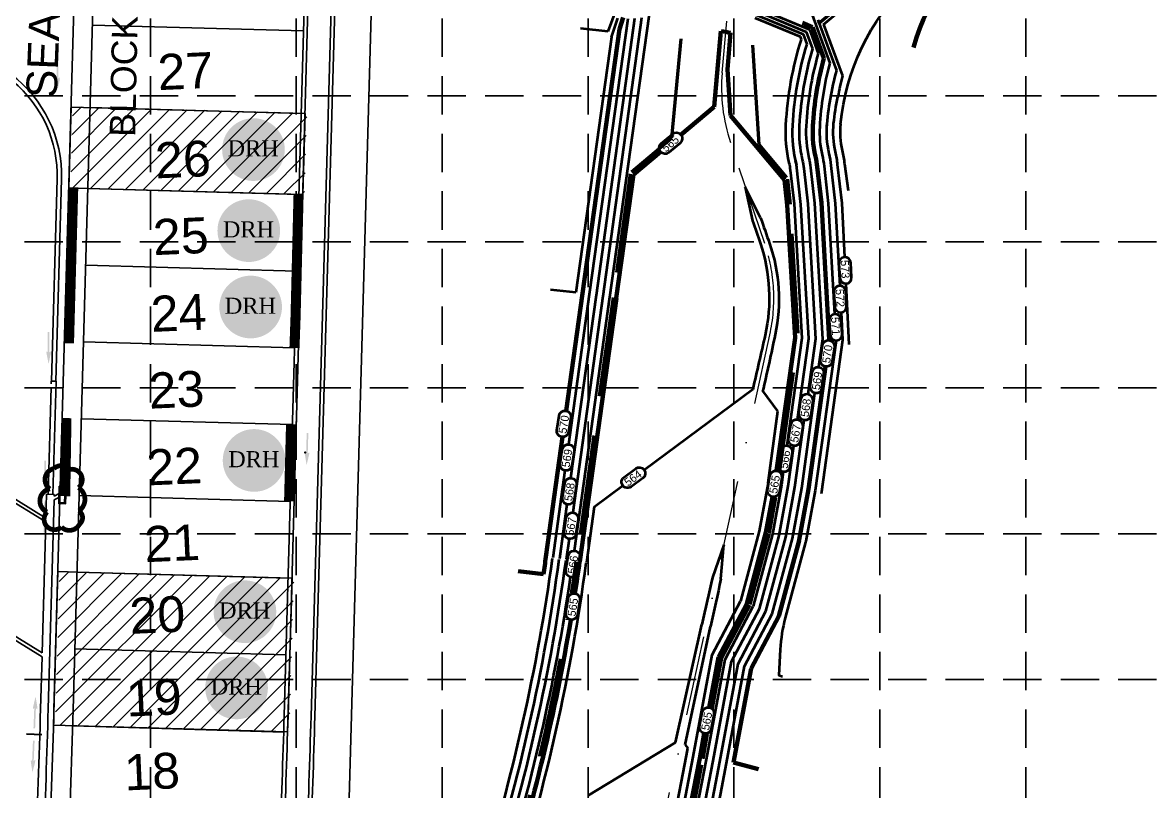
# Model space of a CAD drawing. Header units: feet. Extents: x 6037 to 11520, y 4436 to 7866.
# Drawn here: x 10243 to 10906, y 6513 to 6964 of the extents above; entities that cross this region are included whole.
import ezdxf
from ezdxf.enums import TextEntityAlignment as Align

# ---------------------------------------------------------------- set-up
doc = ezdxf.new("R2010")
doc.units = ezdxf.units.FT
doc.header["$LTSCALE"] = 0.4
doc.header["$MEASUREMENT"] = 0
for name, pattern in [('DASHED2', [0.375, 0.25, -0.125]), ('DGN Style 3', [204.068222, 145.763016, -58.305206]), ('DGN Style 4', [233.366589, 116.610413, -58.305206, 0.145763, -58.305206]), ('HIDDEN', [0.375, 0.25, -0.125])]:
    doc.linetypes.add(name, pattern=pattern)
for name, color, linetype in [('1 BLOCK NUMBER', 7, 'Continuous'), ('1 DR HORTON LOT', 7, 'Continuous'), ('1 EROSION BLANKET', 84, 'Continuous'), ('1 LOT NUMBER', 7, 'Continuous'), ('1 SODDED LOT', 2, 'Continuous'), ('1 STREET NAMES', 7, 'Continuous'), ('BASE', 7, 'Continuous'), ('grid', 254, 'HIDDEN'), ('Level 1', 7, 'Continuous'), ('LOTLINE', 7, 'Continuous'), ('PAVING', 7, 'Continuous'), ('ROW', 7, 'Continuous'), ('STORM', 7, 'Continuous'), ('STORM INLET', 7, 'Continuous')]:
    doc.layers.add(name, color=color, linetype=linetype)
doc.styles.add('DRHorton', font='dutcheb.ttf')
doc.styles.get("Standard").update_dxf_attribs({"font": 'ARIAL.TTF'})
doc.styles.add('Style-CHAR_FAST_FONT', font='CHAR_FAST_FONT.shx')

# ---------------------------------------------------------------- blocks, each defined once
blk = doc.blocks.new('DRHorton')
h = blk.add_hatch(color=1)
h.paths.add_polyline_path([(78.7, 25.78, 1), (40.43, 25.78, 1)])
h.paths.add_polyline_path([(42.33, 17.91), (76.5, 17.91), (76.5, 34.87), (42.33, 34.87)], flags=24)
at = {"layer": 'BASE', "color": 176, "style": 'DRHorton'}
blk.add_text('DRH', height=9.814, dxfattribs=at).set_placement((59.39, 21.64), align=Align.CENTER)

msp = doc.modelspace()

# ---------------------------------------------------------------- hatches: boundary and pattern name
at = {"layer": '1 SODDED LOT'}
h = msp.add_hatch(dxfattribs=at)
h.set_pattern_fill('ANSI31', color=256, scale=60, style=0)
h.set_pattern_definition([(45, (1.0404, 0.2035), (-5.303301, 5.303301), [])])
h.paths.add_polyline_path([(9008.53, 6974.6), (9134.42, 6967.02), (9133.47, 6956.6), (9131.54, 6937.33), (9130.69, 6928.96), (9129.74, 6922.29), (8995.12, 6930.23), (8990.65, 6930.54), (8994.47, 6960.2), (8995.63, 6975.46)])
h.paths.add_polyline_path([(9433.17, 6958.76), (9434.56, 6821.06), (9481.59, 6807.52), (9503.83, 6801), (9527.2, 6795.3), (9525.52, 6937.37), (9495.09, 6947.16), (9463.79, 6959.09), (9432.98, 6970.84)])
h.paths.add_polyline_path([(10047.33, 5834.32), (10182.01, 5824.91), (10185.54, 5875.24), (10048.62, 5885.03), (10045.07, 5834.52)])
h.paths.add_polyline_path([(10015.61, 5592.88), (10151.56, 5562.68), (10159.65, 5603.99), (10164.04, 5630.25), (10025.39, 5652.24), (10020.74, 5627.8), (10017.92, 5612.96), (10013.47, 5593.46)])
h.paths.add_polyline_path([(10001.02, 5534.4), (10134.33, 5496.27), (10117.37, 5440.96), (10113.17, 5430.26), (9981.25, 5477.53), (9986.71, 5493.88), (9998.81, 5534.75)])
h.paths.add_polyline_path([(8799.81, 5797.59), (8937.91, 5755.17), (8938.9, 5756.45), (8958.34, 5776.68), (8971.05, 5789.68), (8987.33, 5807.76), (8991.83, 5813.31), (8833.38, 5856.27), (8823.88, 5843.5), (8818.25, 5836.24), (8806.07, 5822.02), (8789.55, 5805.99)])
h.paths.add_polyline_path([(9300.86, 5666.12), (9335.76, 5647.91), (9418.14, 5605.29), (9427.47, 5598.82), (9416.17, 5581.98), (9407.87, 5566.52), (9399.6, 5547.98), (9398.58, 5545.68), (9270.59, 5612.1), (9260.79, 5617.66), (9264.35, 5619.48), (9272.04, 5625.27), (9278.98, 5632.54), (9285.49, 5642.04), (9296.99, 5660.6), (9299.41, 5664.2)])
h.paths.add_polyline_path([(9340.08, 5715.39), (9464.44, 5650.81), (9471.9, 5665.11), (9485.45, 5691.05), (9497.8, 5716.36), (9366.29, 5768.24), (9363.2, 5761.05), (9353.39, 5741.52), (9342.13, 5722.47), (9338.29, 5716.72)])
h.paths.add_polyline_path([(9575.04, 5805.5), (9699.56, 5777.94), (9697.43, 5767), (9689.85, 5736.06), (9681.15, 5706.88), (9670.6, 5677.08), (9660.32, 5651.86), (9651.88, 5632.23), (9534.79, 5688.63), (9524.72, 5694.73), (9530.18, 5705.7), (9536.33, 5720.39), (9540.47, 5730.38), (9548.04, 5751.39), (9553.09, 5767.16), (9557.74, 5782.44), (9563.95, 5808.53)])
h.paths.add_polyline_path([(9726.84, 5864.8), (9850.23, 5856.11), (9861.56, 5855.03), (9857.07, 5792.94), (9720.09, 5803.4), (9717.86, 5803.51), (9721.19, 5826.2), (9724.62, 5864.88)])
h.paths.add_polyline_path([(8953.4, 6034.44), (8960.95, 6160.21), (8982.9, 6158.85), (9005.64, 6157.5), (8997.66, 6020.48), (8952.71, 6023.22)])
h.paths.add_polyline_path([(8959.68, 6176.03), (8967.87, 6310.87), (8926.31, 6313.26), (8921.04, 6312.92), (8915.32, 6310.92), (8910.33, 6307.6), (8906.7, 6303.25), (8904.1, 6297.98), (8902.96, 6292.11), (8897.01, 6193.57), (8897.65, 6188.07), (8900.03, 6183.13), (8903.86, 6179.3), (8908.93, 6176.9), (8959.51, 6173.84)])
h.paths.add_polyline_path([(9499.02, 6148.72), (9507.23, 6283.66), (9518.73, 6282.1), (9550.35, 6277.76), (9556.25, 6276.32), (9561.3, 6273.54), (9565.54, 6269.55), (9568.56, 6264.64), (9570.23, 6259.15), (9570.43, 6253.33), (9561.8, 6154.72), (9560.55, 6149.13), (9557.71, 6144.74), (9553.75, 6141.56), (9549.07, 6139.73), (9511.31, 6144.43), (9504.23, 6145.25), (9499.03, 6146.07)])
h.paths.add_polyline_path([(9616.4, 6639.76), (9623.9, 6765.68), (9637.72, 6764.23), (9667.99, 6762.45), (9672.71, 6762.18), (9683.29, 6762.04), (9705.81, 6761.75), (9712.07, 6761.79), (9713.53, 6624.57), (9675.56, 6624.82), (9645.77, 6626.2), (9637.69, 6626.58), (9624.42, 6627.76), (9615.7, 6628.44)])
h.paths.add_polyline_path([(9758.38, 6636.24), (9757.19, 6762.27), (9892.09, 6763.63), (9893.75, 6626.41), (9758.46, 6625.12)])
h.paths.add_polyline_path([(10276.02, 6641.94), (10402.1, 6638.45), (10399.41, 6548.36), (10262.19, 6552.34), (10264.77, 6642.37)])
h.paths.add_polyline_path([(10162.18, 6764.13), (10163.55, 6629.1), (10208.43, 6629.06), (10214.14, 6629.7), (10219.62, 6631.8), (10224.34, 6635.28), (10227.99, 6639.82), (10230.35, 6645.12), (10231.28, 6650.89), (10234.09, 6750.49), (10233.44, 6755.78), (10231.28, 6760.36), (10227.77, 6764.09), (10223.32, 6766.55), (10162.12, 6766.38)])
h.paths.add_polyline_path([(9983.41, 6638.56), (9982.19, 6764.52), (10071.97, 6765.47), (10073.53, 6628.21), (9983.46, 6627.25)])
h.paths.add_polyline_path([(10282.43, 6866.9), (10408.37, 6863.35), (10409.72, 6910.83), (10272.54, 6914.57), (10271.15, 6867.18)])
h.paths.add_polyline_path([(10068.44, 6781.19), (10067.14, 6916.19), (10159.96, 6917.12), (10161.91, 6779.88), (10068.46, 6778.92)])
h.paths.add_polyline_path([(9787.01, 6902.09), (9788.35, 6776.07), (9813.49, 6776.33), (9835, 6776.55), (9833.5, 6913.82), (9786.81, 6913.38)])
h.paths.add_polyline_path([(9951.87, 7083.82), (9953.28, 6948.73), (9998.33, 6949.29), (10043.36, 6949.77), (10041.76, 7087.02), (9951.84, 7086.06)])
h.paths.add_polyline_path([(9562.98, 6974.31), (9561.11, 7137.79), (9567.67, 7130.99), (9580.62, 7117.52), (9591.81, 7108.25), (9604.22, 7100.07), (9606.76, 7098.83), (9608.2, 6953.74), (9598.74, 6955.01), (9584.78, 6957.88), (9567.75, 6961.39), (9562.91, 6962.64)])
h.paths.add_polyline_path([(9435.73, 7364), (9435.71, 7375.29), (9481.86, 7375.76), (9483.65, 7182.98), (9466.88, 7186.54), (9459.14, 7188.22), (9453.85, 7189.21), (9448.24, 7190.29), (9442.2, 7191.42), (9437.34, 7192.33)])
h.paths.add_polyline_path([(9064.85, 7234.57), (9063.18, 7371.02), (9157.64, 7372.07), (9159.44, 7227.99), (9159.44, 7227.96), (9153.62, 7228.32), (9137.74, 7229.3), (9129.68, 7229.81), (9109.82, 7230.72), (9073.88, 7232.01), (9064.89, 7232.31)])
h.paths.add_polyline_path([(9061.33, 7539.74), (9061.33, 7541.98), (9107.39, 7542.52), (9109.06, 7405.25), (9062.74, 7404.72)])
at = {"layer": 'PAVING'}
h = msp.add_hatch(color=256, dxfattribs=at)
edge = h.paths.add_edge_path()
edge.add_line((10262.54, 6931.82), (10263.11, 6931.21))
edge.add_line((10263.11, 6931.21), (10263.09, 6943.12))
edge.add_line((10263.09, 6943.12), (10264.06, 6943.12))
edge.add_line((10264.06, 6943.12), (10264.07, 6931.21))
edge.add_line((10264.07, 6931.21), (10264.76, 6931.83))
edge.add_line((10264.76, 6931.83), (10264.76, 6931.83))
edge.add_ellipse((10264.8, 6931.22), major_axis=(-0.001, 0.63), ratio=0.285714, start_angle=-125.83153, end_angle=14.49672, ccw=False)
edge.add_line((10264.95, 6930.86), (10264.95, 6930.86))
edge.add_line((10264.95, 6930.86), (10263.63, 6924.41))
edge.add_line((10263.63, 6924.41), (10262.34, 6930.86))
edge.add_line((10262.34, 6930.86), (10262.34, 6930.86))
edge.add_ellipse((10262.49, 6931.22), major_axis=(-0.001, 0.63), ratio=0.285714, start_angle=-17.18267, end_angle=124.72693, ccw=False)
edge.add_line((10262.54, 6931.82), (10262.54, 6931.82))
edge.add_line((10262.54, 6931.82), (10262.54, 6931.82))
edge.add_line((10262.54, 6931.82), (10262.54, 6931.82))
h = msp.add_hatch(color=256, dxfattribs=at)
edge = h.paths.add_edge_path()
edge.add_line((10257.25, 6771.19), (10257.81, 6770.58))
edge.add_line((10257.81, 6770.58), (10257.8, 6782.49))
edge.add_line((10257.8, 6782.49), (10258.77, 6782.5))
edge.add_line((10258.77, 6782.5), (10258.78, 6770.59))
edge.add_line((10258.78, 6770.59), (10259.46, 6771.21))
edge.add_line((10259.46, 6771.21), (10259.47, 6771.21))
edge.add_ellipse((10259.51, 6770.6), major_axis=(-0.001, 0.63), ratio=0.285714, start_angle=-125.83153, end_angle=14.49672, ccw=False)
edge.add_line((10259.66, 6770.23), (10259.66, 6770.23))
edge.add_line((10259.66, 6770.23), (10258.34, 6763.78))
edge.add_line((10258.34, 6763.78), (10257.05, 6770.23))
edge.add_line((10257.05, 6770.23), (10257.05, 6770.23))
edge.add_ellipse((10257.2, 6770.59), major_axis=(-0.001, 0.63), ratio=0.285714, start_angle=-17.18267, end_angle=124.72693, ccw=False)
edge.add_line((10257.25, 6771.19), (10257.25, 6771.19))
edge.add_line((10257.25, 6771.19), (10257.25, 6771.19))
edge.add_line((10257.25, 6771.19), (10257.25, 6771.19))
at = {"layer": 'PAVING', "linetype": 'Continuous', "lineweight": 30}
h = msp.add_hatch(color=256, dxfattribs=at)
edge = h.paths.add_edge_path()
edge.add_line((10410.97, 6711.93), (10410.26, 6711.33))
edge.add_line((10410.26, 6711.33), (10410.62, 6723.24))
edge.add_line((10410.62, 6723.24), (10409.65, 6723.26))
edge.add_line((10409.65, 6723.26), (10409.3, 6711.36))
edge.add_line((10409.3, 6711.36), (10408.75, 6711.98))
edge.add_line((10408.75, 6711.98), (10408.75, 6711.98))
edge.add_ellipse((10408.68, 6711.38), major_axis=(0.019, 0.63), ratio=0.285714, start_angle=342.81733, end_angle=484.72693)
edge.add_line((10408.52, 6711.03), (10408.52, 6711.03))
edge.add_line((10408.52, 6711.03), (10409.61, 6704.55))
edge.add_line((10409.61, 6704.55), (10411.12, 6710.95))
edge.add_line((10411.12, 6710.95), (10411.13, 6710.95))
edge.add_ellipse((10410.99, 6711.32), major_axis=(0.019, 0.63), ratio=0.285714, start_angle=234.16847, end_angle=374.49672)
edge.add_line((10410.96, 6711.93), (10410.97, 6711.93))
edge.add_line((10410.97, 6711.93), (10410.97, 6711.93))
at = {"layer": 'PAVING'}
h = msp.add_hatch(color=256, dxfattribs=at)
edge = h.paths.add_edge_path()
edge.add_line((10255.27, 6695.73), (10255.84, 6695.12))
edge.add_line((10255.84, 6695.12), (10255.82, 6707.03))
edge.add_line((10255.82, 6707.03), (10256.79, 6707.03))
edge.add_line((10256.79, 6707.03), (10256.8, 6695.13))
edge.add_line((10256.8, 6695.13), (10257.49, 6695.74))
edge.add_line((10257.49, 6695.74), (10257.49, 6695.75))
edge.add_ellipse((10257.53, 6695.14), major_axis=(-0.001, 0.63), ratio=0.285714, start_angle=-125.83153, end_angle=14.49672, ccw=False)
edge.add_line((10257.68, 6694.77), (10257.68, 6694.77))
edge.add_line((10257.68, 6694.77), (10256.36, 6688.32))
edge.add_line((10256.36, 6688.32), (10255.07, 6694.77))
edge.add_line((10255.07, 6694.77), (10255.07, 6694.77))
edge.add_ellipse((10255.22, 6695.13), major_axis=(-0.001, 0.63), ratio=0.285714, start_angle=-17.18267, end_angle=124.72693, ccw=False)
edge.add_line((10255.27, 6695.73), (10255.27, 6695.73))
edge.add_line((10255.27, 6695.73), (10255.27, 6695.73))
edge.add_line((10255.27, 6695.73), (10255.27, 6695.73))
h = msp.add_hatch(color=256, dxfattribs=at)
edge = h.paths.add_edge_path()
edge.add_line((10257.12, 6676.32), (10256.56, 6676.93))
edge.add_line((10256.56, 6676.93), (10256.44, 6665.02))
edge.add_line((10256.44, 6665.02), (10255.48, 6665.03))
edge.add_line((10255.48, 6665.03), (10255.59, 6676.94))
edge.add_line((10255.59, 6676.94), (10254.9, 6676.32))
edge.add_line((10254.9, 6676.32), (10254.9, 6676.32))
edge.add_ellipse((10254.86, 6676.93), major_axis=(-0.006, -0.63), ratio=0.285714, start_angle=-125.83153, end_angle=14.49672, ccw=False)
edge.add_line((10254.72, 6677.3), (10254.72, 6677.3))
edge.add_line((10254.72, 6677.3), (10256.11, 6683.74))
edge.add_line((10256.11, 6683.74), (10257.33, 6677.27))
edge.add_line((10257.33, 6677.27), (10257.33, 6677.27))
edge.add_ellipse((10257.17, 6676.92), major_axis=(-0.006, -0.63), ratio=0.285714, start_angle=-17.18267, end_angle=124.72693, ccw=False)
edge.add_line((10257.11, 6676.31), (10257.12, 6676.32))
edge.add_line((10257.12, 6676.32), (10257.12, 6676.32))
edge.add_line((10257.12, 6676.32), (10257.12, 6676.32))
at = {"layer": 'PAVING', "linetype": 'Continuous', "lineweight": 30}
h = msp.add_hatch(color=256, dxfattribs=at)
edge = h.paths.add_edge_path()
edge.add_line((10249.33, 6561.52), (10249.92, 6562.11))
edge.add_line((10249.92, 6562.11), (10249.45, 6550.21))
edge.add_line((10249.45, 6550.21), (10250.42, 6550.17))
edge.add_line((10250.42, 6550.17), (10250.89, 6562.07))
edge.add_line((10250.89, 6562.07), (10251.54, 6561.43))
edge.add_line((10251.54, 6561.43), (10251.55, 6561.42))
edge.add_ellipse((10251.62, 6562.03), major_axis=(-0.025, -0.63), ratio=0.285714, start_angle=345.50328, end_angle=485.83153)
edge.add_line((10251.78, 6562.39), (10251.77, 6562.39))
edge.add_line((10251.77, 6562.39), (10250.7, 6568.89))
edge.add_line((10250.7, 6568.89), (10249.17, 6562.49))
edge.add_line((10249.17, 6562.49), (10249.17, 6562.49))
edge.add_ellipse((10249.3, 6562.13), major_axis=(-0.025, -0.63), ratio=0.285714, start_angle=235.27307, end_angle=377.18267)
edge.add_line((10249.33, 6561.52), (10249.33, 6561.52))
edge.add_line((10249.33, 6561.52), (10249.33, 6561.52))
edge.add_line((10249.33, 6561.52), (10249.33, 6561.52))
h = msp.add_hatch(color=256, dxfattribs=at)
edge = h.paths.add_edge_path()
edge.add_line((10248.11, 6531.75), (10248.65, 6531.12))
edge.add_line((10248.65, 6531.12), (10249.15, 6543.01))
edge.add_line((10249.15, 6543.01), (10250.12, 6542.97))
edge.add_line((10250.12, 6542.97), (10249.61, 6531.08))
edge.add_line((10249.61, 6531.08), (10250.32, 6531.66))
edge.add_line((10250.32, 6531.66), (10250.33, 6531.67))
edge.add_ellipse((10250.34, 6531.05), major_axis=(0.027, 0.63), ratio=0.285714, start_angle=-125.83153, end_angle=14.49672, ccw=False)
edge.add_line((10250.47, 6530.68), (10250.47, 6530.68))
edge.add_line((10250.47, 6530.68), (10248.87, 6524.29))
edge.add_line((10248.87, 6524.29), (10247.87, 6530.8))
edge.add_line((10247.87, 6530.8), (10247.87, 6530.79))
edge.add_ellipse((10248.03, 6531.15), major_axis=(0.027, 0.63), ratio=0.285714, start_angle=-17.18267, end_angle=124.72693, ccw=False)
edge.add_line((10248.11, 6531.75), (10248.11, 6531.75))
edge.add_line((10248.11, 6531.75), (10248.11, 6531.75))
edge.add_line((10248.11, 6531.75), (10248.11, 6531.75))

# ---------------------------------------------------------------- linework, layer by layer
at = {"layer": '1 EROSION BLANKET', "const_width": 5.92}
for points in [[(10270.26, 6775.88), (10272.75, 6866.85)], [(10404.89, 6863.16), (10403.13, 6791.58), (10402.49, 6773.27)], [(10268.78, 6732.06), (10268.04, 6686.3)], [(10400.49, 6728.47), (10399.34, 6683.41)]]:
    msp.add_lwpolyline(points, dxfattribs=at)
at = {"layer": '1 SODDED LOT'}
for points in [[(10281.38, 6866.7), (10407.33, 6863.15), (10408.68, 6910.63), (10271.5, 6914.37), (10270.11, 6866.98)], [(10274.98, 6641.74), (10401.06, 6638.25), (10398.37, 6548.16), (10261.15, 6552.14), (10263.73, 6642.17)]]:
    msp.add_lwpolyline(points, close=True, dxfattribs=at)
at = {"layer": 'BASE', "color": 170, "const_width": 2.8}
msp.add_lwpolyline([(10275.84, 6691.31, 0.520567), (10275.84, 6691.31, 0.765195), (10270.97, 6702.03, 0.417879), (10261.45, 6702.48, 0.6649), (10259.13, 6690.54, 0.744833), (10257.45, 6677.03, 0.975642), (10265.83, 6668.24, 0.520567), (10276.42, 6669.92, 0.520567), (10276.03, 6677.66, 0.540264), (10275.84, 6691.31)], format="xyb", close=True, dxfattribs=at)
at = {"layer": 'grid', "color": 252, "linetype": 'DASHED2', "ltscale": 225}
for p, q in [((10317.99, 7776.26), (10317.99, 4782.14)), ((10403.52, 7776.26), (10403.52, 4782.14)), ((10489.06, 7776.26), (10489.06, 4782.14)), ((10574.59, 7776.26), (10574.59, 4782.14)), ((10660.13, 7776.26), (10660.13, 4782.14)), ((10745.67, 7776.26), (10745.67, 4782.14)), ((10831.2, 7776.26), (10831.2, 4782.14)), ((6126.74, 6920.91), (11429.95, 6920.91)), ((6126.74, 6835.37), (11429.95, 6835.37)), ((6126.74, 6749.84), (11429.95, 6749.84)), ((6126.74, 6664.3), (11429.95, 6664.3)), ((6126.74, 6578.76), (11429.95, 6578.76))]:
    msp.add_line(p, q, dxfattribs=at)
at = {"layer": 'Level 1', "color": 5, "linetype": 'DGN Style 3', "lineweight": 53}
for p, q in [((10709.49, 6963.16), (10756.14, 7002.46)), ((10623.82, 6896.32), (10629.76, 6960.99)), ((10675, 6892.46), (10671.05, 6951.87)), ((10600.05, 6876.39), (10623.82, 6896.32)), ((10691.25, 6873.08), (10675, 6892.46)), ((10599.37, 6875.15), (10589.25, 6802.56)), ((10693.37, 6857.26), (10691.7, 6872.04)), ((10589.26, 6802.66), (10567.78, 6648.27)), ((10684.6, 6685.54), (10680.75, 6664.6)), ((10652.85, 6591.09), (10669.39, 6622.38)), ((10647.57, 6562.14), (10653.05, 6591.65)), ((10642.03, 6532.36), (10644.72, 6546.83)), ((10630.3, 6471.64), (10642.03, 6532.35))]:
    msp.add_line(p, q, dxfattribs=at)
at = {"layer": 'Level 1', "color": 5, "linetype": 'Continuous', "lineweight": 40}
for p, q in [((10712.75, 6962.8), (10765.02, 7006.49)), ((10593.33, 6977.87), (10586.14, 6958.65)), ((10611.55, 6977.38), (10587.23, 6802.84)), ((10673.98, 6970.33), (10702.59, 6958.45)), ((10674.75, 6972.17), (10704.43, 6959.85)), ((10597.86, 6966.1), (10575.34, 6804.5)), ((10601.94, 6966.35), (10579.31, 6803.94)), ((10606.01, 6966.59), (10583.27, 6803.39)), ((10588.28, 6955.3), (10592.1, 6966.58)), ((10672.45, 6966.63), (10698.91, 6955.64)), ((10673.22, 6968.48), (10700.75, 6957.05)), ((10706.01, 6968.39), (10716.32, 6940.17)), ((10709.43, 6965.46), (10720.23, 6935.9)), ((10712.75, 6962.8), (10723.77, 6932.65)), ((10586.14, 6958.65), (10570.09, 6960.49)), ((10698.91, 6955.64), (10699.51, 6954.01)), ((10700.75, 6957.05), (10702.85, 6951.29)), ((10702.59, 6958.45), (10706.21, 6948.55)), ((10704.43, 6959.85), (10709.57, 6945.78)), ((10588.28, 6955.3), (10567.42, 6805.6)), ((10693.14, 6877.47), (10695.38, 6857.6)), ((10699.44, 6857.33), (10696.81, 6880.59)), ((10701.08, 6878.37), (10703.42, 6857.7)), ((10705.06, 6878.82), (10707.41, 6858.09)), ((10713.01, 6879.72), (10715.49, 6857.78)), ((10716.98, 6880.17), (10719.5, 6857.89)), ((10723.52, 6857.98), (10720.96, 6880.62)), ((10724.93, 6881.07), (10727.07, 6865.51)), ((10675.78, 6849.44), (10666.78, 6867.48)), ((10666.78, 6867.48), (10671.06, 6847.78)), ((10715.49, 6857.78), (10719.2, 6793.04)), ((10719.5, 6857.89), (10722.27, 6809.59)), ((10725.12, 6826.43), (10723.52, 6857.98)), ((10567.42, 6805.6), (10552.52, 6807.31)), ((10575.36, 6804.59), (10563.12, 6716.68)), ((10579.32, 6804.04), (10564.41, 6696.92)), ((10583.28, 6803.49), (10565.63, 6676.67)), ((10587.24, 6802.94), (10566.55, 6654.27)), ((10607.48, 6701.78), (10671.14, 6748.93)), ((10685.95, 6736.06), (10677.07, 6748.05)), ((10560.98, 6701.28), (10553.87, 6650.21)), ((10578.22, 6680.11), (10594.97, 6692.51)), ((10680.12, 6694.15), (10674.91, 6665.84)), ((10562.27, 6681.55), (10557.83, 6649.66)), ((10578.22, 6680.11), (10573.68, 6647.45)), ((10563.48, 6661.25), (10561.79, 6649.11)), ((10654.26, 6657.82), (10647.58, 6638.68)), ((10652.52, 6637.84), (10654.26, 6657.82)), ((10647.3, 6593.33), (10663.91, 6624.76)), ((10654.94, 6590.67), (10671.4, 6621.82)), ((10658.76, 6589.34), (10675.15, 6620.35)), ((10662.58, 6588.01), (10678.9, 6618.88)), ((10625.79, 6541.87), (10641.23, 6611.13)), ((10666.41, 6586.68), (10682.64, 6617.41)), ((10631.63, 6540.63), (10646.39, 6610)), ((10636.18, 6533.48), (10647.3, 6593.33)), ((10644.04, 6531.99), (10654.94, 6590.67)), ((10647.97, 6531.25), (10658.76, 6589.34)), ((10651.9, 6530.51), (10662.58, 6588.01)), ((10655.83, 6529.76), (10666.41, 6586.68)), ((10625.79, 6541.87), (10574.72, 6510.95)), ((10631.63, 6540.63), (10633.05, 6538.53)), ((10632.25, 6534.21), (10633.05, 6538.53)), ((10620.52, 6473.53), (10632.25, 6534.23)), ((10624.45, 6472.77), (10636.18, 6533.48)), ((10632.3, 6471.23), (10644.04, 6531.99)), ((10636.22, 6470.46), (10647.97, 6531.25)), ((10640.15, 6469.68), (10651.9, 6530.51)), ((10644.25, 6469.82), (10655.83, 6529.76))]:
    msp.add_line(p, q, dxfattribs=at)
at = {"layer": 'Level 1', "color": 5, "linetype": 'Continuous', "lineweight": 70}
for p, q in [((10592.98, 6960.04), (10595.27, 6966.82)), ((10700.32, 6963.72), (10706.26, 6961.25)), ((10592.98, 6960.04), (10571.38, 6805.05)), ((10648.48, 6914.43), (10652.56, 6958.89)), ((10656.36, 6936.48), (10658.15, 6957.79)), ((10706.26, 6961.25), (10712.94, 6942.99)), ((10658.15, 6909.5), (10656.36, 6936.48)), ((10629.06, 6898.15), (10648.48, 6914.43)), ((10689.75, 6871.82), (10658.15, 6909.5)), ((10601.31, 6874.88), (10617.12, 6888.14)), ((10709.03, 6879.27), (10711.41, 6858.28)), ((10601.31, 6874.88), (10591.19, 6802.29)), ((10691.42, 6857.04), (10689.75, 6871.82)), ((10571.4, 6805.14), (10561.83, 6736.39)), ((10591.2, 6802.39), (10569.72, 6648)), ((10559.68, 6721), (10549.91, 6650.76)), ((10682.67, 6685.9), (10678.82, 6664.96)), ((10548.44, 6640.57), (10533.56, 6642.41)), ((10651.12, 6592), (10667.66, 6623.29)), ((10670.23, 6585.35), (10686.39, 6615.94)), ((10645.64, 6562.5), (10651.12, 6592)), ((10659.97, 6530.13), (10670.23, 6585.35)), ((10640.11, 6532.72), (10642.79, 6547.19)), ((10628.38, 6472.01), (10640.11, 6532.72)), ((10659.97, 6530.13), (10674.48, 6526.35))]:
    msp.add_line(p, q, dxfattribs=at)
at = {"layer": 'Level 1', "color": 5, "linetype": 'DGN Style 4', "lineweight": 0}
for p, q in [((10653.26, 6934.48), (10655.92, 6964.74)), ((10678.24, 6834.37), (10658.16, 6893.64)), ((10592.49, 6375.76), (10681.21, 6780.89))]:
    msp.add_line(p, q, dxfattribs=at)
at = {"layer": 'Level 1', "flags": 128}
msp.add_lwpolyline([(10321.28, 4831.4), (10431.33, 6397.65), (10458.48, 7358.89)], dxfattribs=at)
at = {"layer": 'Level 1', "color": 5, "linetype": 'Continuous', "lineweight": 40, "flags": 128}
for points in [[(10628.62, 6893.22), (10622.05, 6887.71), (10622.05, 6887.71), (10622.05, 6887.71, -1), (10617.56, 6893.07), (10617.56, 6893.07), (10617.56, 6893.07), (10624.12, 6898.58), (10624.12, 6898.58), (10624.12, 6898.58, -1), (10628.62, 6893.22)], [(10721.68, 6822.73), (10722.18, 6814.17), (10722.18, 6814.17), (10722.18, 6814.17, 1), (10729.17, 6814.58), (10729.17, 6814.58), (10729.17, 6814.58), (10728.67, 6823.13), (10728.67, 6823.13), (10728.67, 6823.13, 1), (10721.68, 6822.73)], [(10718.73, 6805.88), (10719.23, 6797.32), (10719.23, 6797.32), (10719.23, 6797.32, 1), (10726.22, 6797.73), (10726.22, 6797.73), (10726.22, 6797.73), (10725.72, 6806.28), (10725.72, 6806.28), (10725.72, 6806.28, 1), (10718.73, 6805.88)], [(10716.04, 6789.35), (10716.54, 6780.79), (10716.54, 6780.79), (10716.54, 6780.79, 1), (10723.53, 6781.2), (10723.53, 6781.2), (10723.53, 6781.2), (10723.03, 6789.76), (10723.03, 6789.76), (10723.03, 6789.76, 1), (10716.05, 6789.35)], [(10719.99, 6777.54), (10707.77, 6689.69), (10702.31, 6659.99), (10702.28, 6659.83), (10702.2, 6659.52), (10702.17, 6659.36), (10690.25, 6614.91), (10690.25, 6614.91, 0.050778), (10687.28, 6596.51), (10687.28, 6596.51), (10686.39, 6581.33), (10688.61, 6580.56)], [(10719.02, 6773.74), (10717.82, 6765.25), (10717.82, 6765.26), (10717.82, 6765.26, -1), (10710.89, 6766.23), (10710.89, 6766.23), (10710.89, 6766.23), (10712.08, 6774.72), (10712.08, 6774.72), (10712.08, 6774.72, -1), (10719.02, 6773.74)], [(10712.99, 6758.06), (10711.8, 6749.57), (10711.8, 6749.57), (10711.8, 6749.57, -1), (10704.87, 6750.55), (10704.87, 6750.55), (10704.87, 6750.55), (10706.06, 6759.04), (10706.06, 6759.04), (10706.06, 6759.04, -1), (10712.99, 6758.06)], [(10706.39, 6742.25), (10705.19, 6733.76), (10705.19, 6733.76), (10705.19, 6733.76, -1), (10698.26, 6734.74), (10698.26, 6734.74), (10698.26, 6734.73), (10699.45, 6743.22), (10699.45, 6743.22), (10699.45, 6743.22, -1), (10706.39, 6742.25)], [(10564.56, 6732.41), (10563.21, 6723.94), (10563.21, 6723.94), (10563.21, 6723.94, -1), (10556.3, 6725.05), (10556.3, 6725.05), (10556.3, 6725.05), (10557.65, 6733.51), (10557.65, 6733.51), (10557.65, 6733.51, -1), (10564.56, 6732.41)], [(10700.47, 6727.19), (10699.09, 6718.73), (10699.09, 6718.73), (10699.09, 6718.73, -1), (10692.18, 6719.85), (10692.18, 6719.85), (10692.18, 6719.85), (10693.56, 6728.31), (10693.56, 6728.31), (10693.56, 6728.31, -1), (10700.47, 6727.19)], [(10566.44, 6712.63), (10565.09, 6704.16), (10565.09, 6704.16), (10565.09, 6704.16, -1), (10558.18, 6705.27), (10558.18, 6705.27), (10558.18, 6705.27), (10559.53, 6713.73), (10559.53, 6713.73), (10559.53, 6713.73, -1), (10566.44, 6712.63)], [(10694.29, 6711.9), (10692.93, 6703.44), (10692.93, 6703.44), (10692.93, 6703.44, -1), (10686.02, 6704.55), (10686.02, 6704.55), (10686.02, 6704.55), (10687.38, 6713.02), (10687.38, 6713.02), (10687.38, 6713.02, -1), (10694.29, 6711.9)], [(10606.75, 6696.88), (10599.86, 6691.78), (10599.86, 6691.78), (10599.86, 6691.78, -1), (10595.7, 6697.41), (10595.7, 6697.41), (10595.7, 6697.41), (10602.59, 6702.51), (10602.59, 6702.51), (10602.59, 6702.51, -1), (10606.75, 6696.88)], [(10688.17, 6697.23), (10686.79, 6688.77), (10686.79, 6688.77), (10686.79, 6688.77, -1), (10679.88, 6689.9), (10679.88, 6689.9), (10679.88, 6689.9), (10681.27, 6698.36), (10681.27, 6698.36), (10681.27, 6698.36, -1), (10688.17, 6697.23)], [(10567.9, 6692.86), (10566.54, 6684.4), (10566.54, 6684.4), (10566.54, 6684.4, -1), (10559.63, 6685.5), (10559.63, 6685.5), (10559.63, 6685.5), (10560.99, 6693.97), (10560.98, 6693.97), (10560.98, 6693.97, -1), (10567.9, 6692.86)], [(10568.79, 6672.63), (10567.43, 6664.16), (10567.43, 6664.17), (10567.43, 6664.17, -1), (10560.52, 6665.27), (10560.52, 6665.27), (10560.52, 6665.27), (10561.87, 6673.73), (10561.87, 6673.73), (10561.87, 6673.73, -1), (10568.79, 6672.63)], [(10569.91, 6650.22), (10568.55, 6641.76), (10568.55, 6641.76), (10568.55, 6641.76, -1), (10561.64, 6642.86), (10561.64, 6642.86), (10561.64, 6642.86), (10562.99, 6651.33), (10562.99, 6651.33), (10562.99, 6651.33, -1), (10569.91, 6650.22)], [(10569.86, 6625.29), (10568.5, 6616.82), (10568.5, 6616.82), (10568.5, 6616.82, -1), (10561.59, 6617.93), (10561.59, 6617.93), (10561.59, 6617.93), (10562.95, 6626.39), (10562.94, 6626.39), (10562.94, 6626.39, -1), (10569.86, 6625.29)], [(10648.44, 6558.42), (10646.88, 6549.99), (10646.88, 6549.99), (10646.88, 6549.99, -1), (10639.99, 6551.27), (10639.99, 6551.27), (10639.99, 6551.27), (10641.56, 6559.7), (10641.56, 6559.7), (10641.56, 6559.7, -1), (10648.44, 6558.42)]]:
    msp.add_lwpolyline(points, format="xyb", dxfattribs=at)
at = {"layer": 'Level 1', "color": 5, "linetype": 'Continuous', "lineweight": 70, "flags": 128}
for points in [[(10685.15, 6701.27), (10695.97, 6779.02), (10691.42, 6857.04)], [(10711.41, 6858.28), (10716.05, 6778.21), (10715.98, 6777.71)], [(10713.83, 6762.28), (10703.82, 6690.32), (10698.37, 6660.71), (10698.3, 6660.4), (10686.39, 6615.94)], [(10678.82, 6664.96), (10667.66, 6623.29)]]:
    msp.add_lwpolyline(points, dxfattribs=at)
at = {"layer": 'Level 1', "color": 5, "linetype": 'DGN Style 3', "lineweight": 53, "flags": 128}
for points in [[(10687.09, 6701), (10697.94, 6778.94), (10693.38, 6857.15)], [(10680.71, 6664.45), (10669.55, 6622.79)]]:
    msp.add_lwpolyline(points, dxfattribs=at)
at = {"layer": 'Level 1', "color": 5, "linetype": 'Continuous', "lineweight": 40, "flags": 128}
for points in [[(10695.38, 6857.6), (10699.99, 6778.86), (10691.23, 6715.94)], [(10697.39, 6731.23), (10704, 6778.7), (10699.44, 6857.33)], [(10703.42, 6857.7), (10708.02, 6778.53), (10703.51, 6746.19)], [(10707.41, 6858.09), (10712.03, 6778.37), (10709.76, 6762.05)], [(10727.72, 6775.22), (10725.91, 6810.88)], [(10711.49, 6687.85), (10711.72, 6689.05), (10724.08, 6777.88), (10723.16, 6794.04)], [(10682.64, 6617.41), (10694.44, 6661.43), (10699.87, 6690.96), (10707.61, 6746.63)], [(10680.12, 6694.15), (10685.95, 6736.06)], [(10690.53, 6662.31), (10695.92, 6691.6), (10701.37, 6730.76)], [(10686.63, 6663.2), (10691.97, 6692.24), (10695.25, 6715.81)], [(10689.08, 6700.52), (10688.02, 6692.87), (10682.72, 6664.08)], [(10674.91, 6665.84), (10663.91, 6624.76)], [(10682.72, 6664.08), (10671.4, 6621.82)], [(10675.15, 6620.35), (10686.63, 6663.2)], [(10678.9, 6618.88), (10690.53, 6662.31)]]:
    msp.add_lwpolyline(points, dxfattribs=at)
at = {"layer": 'Level 1', "color": 5, "linetype": 'Continuous', "lineweight": 40, "extrusion": (0, 0, -1)}
for centre, radius, start, end in [((-10857.92, 6890.65), 136.03, 5.81537, 45.28264), ((-10857.92, 6890.65), 140.03, 5.81537, 12.24693), ((-10769.48, 6899.66), 51.13, 346.94282, 5.81537), ((-10655.38, 6873.19), 46, 166.94282, 173.54095), ((-10655.38, 6873.19), 50, 166.94282, 173.54095), ((-10655.38, 6873.19), 58, 166.94282, 173.54095), ((-10655.38, 6873.19), 62, 166.94282, 173.54095), ((-10655.38, 6873.19), 70, 166.94282, 173.54095), ((-10655.38, 6873.19), 38, 166.94282, 173.54095), ((-8308.37, 6039.88), 2497, 161.12234, 161.44945), ((-8315.38, 6016.65), 2503, 160.56629, 160.92923), ((-10580.83, 6802.46), 100, 161.44945, 192.5676), ((-10586.5, 6801.8), 100, 160.92923, 191.97522), ((-8241.27, 7324.03), 2497, 192.5676, 193.31572), ((-8235.79, 7300.39), 2503, 191.97522, 192.75943), ((-8211.2, 7185.56), 2497, 192.65131, 193.29912), ((-8205.03, 7162.09), 2503, 192.09004, 192.74336)]:
    msp.add_arc(centre, radius, start, end, dxfattribs=at)
at = {"layer": 'Level 1', "color": 5, "linetype": 'Continuous', "lineweight": 70}
for centre, radius, start, end in [((10639.41, 6877.96), 82, 76.78887, 80.76697), ((10893.43, 6893.13), 187.26, 164.5555, 176.98451), ((10769.48, 6899.66), 63.13, 174.18463, 193.05718), ((9410.89, 6809.28), 1150, 351.5637, 352.07676), ((9414.35, 6805.53), 1166, 351.30687, 352.22328), ((9414.35, 6805.53), 1166, 342.48589, 350.54168)]:
    msp.add_arc(centre, radius, start, end, dxfattribs=at)
at = {"layer": 'Level 1', "color": 5, "linetype": 'Continuous', "lineweight": 40}
for centre, radius, start, end in [((10893.43, 6893.13), 203.26, 162.56897, 176.98451), ((10893.43, 6893.13), 199.26, 163.02745, 176.98451), ((10893.43, 6893.13), 195.26, 163.50998, 176.98451), ((10893.43, 6893.13), 191.26, 164.01851, 176.98451), ((10893.43, 6893.13), 183.26, 165.12361, 176.98451), ((10899.17, 6887.33), 185.42, 164.81385, 175.39588), ((10925.15, 6882.14), 207.62, 165.91842, 169.39316), ((10769.48, 6899.66), 79.13, 176.98451, 193.05718), ((10769.48, 6899.66), 75.13, 176.98451, 194.69977), ((10769.48, 6899.66), 71.13, 176.98451, 193.05718), ((10769.48, 6899.66), 67.13, 176.98451, 193.05718), ((10769.48, 6899.66), 59.13, 176.98451, 193.05718), ((10769.48, 6899.66), 55.13, 174.18463, 193.05718), ((10769.48, 6899.66), 47.13, 174.18463, 193.05718), ((10655.38, 6873.19), 42, 6.45905, 13.05718), ((10655.38, 6873.19), 66, 6.45905, 13.05718), ((9414.35, 6805.53), 1150, 342.48589, 352.22328), ((9414.35, 6805.53), 1154, 342.48589, 352.22328), ((9414.35, 6805.53), 1158, 342.48589, 352.22328), ((9414.35, 6805.53), 1170, 342.48589, 352.22328), ((9414.35, 6805.53), 1162, 342.48589, 351.75538)]:
    msp.add_arc(centre, radius, start, end, dxfattribs=at)
at = {"layer": 'Level 1', "color": 5, "linetype": 'DGN Style 4', "lineweight": 0}
for centre, start, end in [((10752.87, 6925.72), 174.97563, 198.71261), ((10583.52, 6802.28), 347.64808, 18.71264)]:
    msp.add_arc(centre, 100, start, end, dxfattribs=at)
at = {"layer": 'Level 1', "color": 5, "linetype": 'Continuous', "lineweight": 70, "extrusion": (0, 0, -1)}
msp.add_arc((-10655.38, 6873.19), 54, 166.94282, 173.54095, dxfattribs=at)
at = {"layer": 'Level 1', "color": 5, "linetype": 'DGN Style 3', "lineweight": 53}
for start, end in [(351.30687, 352.22328), (342.48589, 350.54168)]:
    msp.add_arc((9414.35, 6805.53), 1164.04, start, end, dxfattribs=at)
at = {"layer": 'Level 1', "color": 5, "linetype": 'Continuous', "lineweight": 70}
msp.add_open_spline([(10765.5, 6949.24), (10774.08, 6981.37), (10792.34, 6999.07), (10811.48, 7010.77)], degree=3, dxfattribs=at)
at = {"layer": 'LOTLINE'}
for p, q in [((10407.79, 6958.97), (10284.06, 6962.47)), ((10406.42, 6910.61), (10282.7, 6914.1)), ((10405.08, 6863.21), (10281.36, 6866.7)), ((10403.81, 6818.22), (10280.09, 6821.71)), ((10402.54, 6773.23), (10278.82, 6776.72)), ((10401.27, 6728.24), (10277.55, 6731.73)), ((10400, 6683.25), (10276.27, 6686.74)), ((10398.73, 6638.26), (10275, 6641.75)), ((10397.46, 6593.27), (10273.73, 6596.76)), ((10396.17, 6548.07), (10272.46, 6551.77))]:
    msp.add_line(p, q, dxfattribs=at)
at = {"layer": 'PAVING'}
for p, q in [((10418.58, 7261.42), (10398.7, 6557.63)), ((10432.07, 7261.04), (10412.2, 6557.25)), ((10278.56, 7166.45), (10261.48, 6561.51))]:
    msp.add_line(p, q, dxfattribs=at)
at = {"layer": 'PAVING', "linetype": 'Continuous', "lineweight": 30}
msp.add_line((10254.28, 6546.38), (10245.29, 6546.8), dxfattribs=at)
at = {"layer": 'PAVING'}
for radius, start in [(5642.95, 356.53992), (5780.23, 356.854208), (5793.73, 356.854208)]:
    msp.add_arc((4620.78, 6720.79), radius, start, 358.3825, dxfattribs=at)
at = {"layer": 'PAVING', "linetype": 'Continuous', "lineweight": 30}
msp.add_point((10408.75, 6711.98), dxfattribs=at)
at = {"layer": 'ROW'}
for p, q in [((10416.33, 7261.48), (10396.45, 6557.7)), ((10434.32, 7260.97), (10414.45, 6557.19)), ((10289.81, 7166.13), (10272.73, 6561.19))]:
    msp.add_line(p, q, dxfattribs=at)
for radius, start, end in [(5654.2, 356.40563, 358.3825), (5777.97, 356.854207, 358.382498), (5795.98, 356.854207, 358.382498)]:
    msp.add_arc((4620.78, 6720.79), radius, start, end, dxfattribs=at)
at = {"layer": 'STORM', "color": 5}
for p, q in [((10258, 6687.38), (10259.78, 6750.27)), ((10259.83, 6752.23), (10259.88, 6753.81)), ((10262.69, 6753.73), (10259.88, 6753.81)), ((10260.81, 6687.31), (10262.69, 6753.73)), ((10256.7, 6671.21), (10231.81, 6686.53)), ((10256.76, 6673.48), (10231.87, 6688.81)), ((10256.76, 6673.48), (10257.16, 6687.41)), ((10257.16, 6687.41), (10261.66, 6687.28)), ((10258.11, 6561.6), (10261.57, 6684.07)), ((10261.57, 6684.07), (10264.42, 6685.61)), ((10261.63, 6686.34), (10264.49, 6687.89)), ((10261.63, 6686.34), (10261.66, 6687.28)), ((10254.53, 6594.44), (10256.7, 6671.21)), ((10254.53, 6594.44), (10223.44, 6613.58)), ((10254.47, 6592.17), (10225.63, 6609.93))]:
    msp.add_line(p, q, dxfattribs=at)
at = {"layer": 'STORM', "color": 5, "flags": 128}
for points in [[(10262.55, 6753.73), (10265.89, 6872.11), (10265.89, 6872.11, 0.243412), (10236.19, 6933.71)], [(10260.02, 6753.8), (10263.36, 6872.18), (10263.36, 6872.18, 0.230369), (10237.45, 6929.49)], [(10246.03, 6387.9, -0.004596), (10246.09, 6389.28), (10246.09, 6389.28, 0.007658), (10253.61, 6561.73), (10254.47, 6592.17)]]:
    msp.add_lwpolyline(points, format="xyb", dxfattribs=at)
at = {"layer": 'STORM', "color": 5}
msp.add_arc((4620.78, 6720.79), 5639.57, 356.72857, 358.3825, dxfattribs=at)
at = {"layer": 'STORM INLET', "flags": 128}
for points in [[(10268.54, 6692.02), (10268.26, 6681.9), (10264.32, 6682.01), (10264.61, 6692.14)], [(10267.97, 6691.48), (10267.71, 6682.48), (10264.9, 6682.56), (10265.15, 6691.56)]]:
    msp.add_lwpolyline(points, close=True, dxfattribs=at)

# ---------------------------------------------------------------- block references
at = {"layer": '1 DR HORTON LOT', "xscale": 0.9600000000000364, "yscale": 0.9600000000000364, "zscale": 0.96}
for p in [(10321.25, 6864.7), (10318.52, 6817.2), (10319.61, 6772.43), (10321.62, 6682.51), (10316.25, 6593.83), (10311.35, 6549.17)]:
    msp.add_blockref('DRHorton', p, dxfattribs=at)

# ---------------------------------------------------------------- texts
at = {"layer": '1 BLOCK NUMBER'}
msp.add_text('BLOCK 30', height=15, rotation=88.74691, dxfattribs=at).set_placement((10301.59, 6896.92), align=Align.MIDDLE_LEFT)
at = {"layer": '1 LOT NUMBER', "color": 7}
for s, p in [('27', (10322.23, 6934.77)), ('26', (10320.77, 6883.03)), ('25', (10319.5, 6838.04)), ('24', (10318.23, 6793.05)), ('23', (10316.96, 6748.05)), ('22', (10315.69, 6703.06)), ('21', (10314.42, 6658.07)), ('20', (10305.76, 6616.05)), ('19', (10303.72, 6567.58)), ('18', (10302.64, 6524.28))]:
    msp.add_text(s, height=21, rotation=2.5387, dxfattribs=at).set_placement(p, align=Align.MIDDLE_LEFT)
at = {"layer": '1 STREET NAMES', "color": 7}
msp.add_text('SEA PINES DRIVE', height=18, rotation=87.7067, dxfattribs=at).set_placement((10254.05, 6919.64), align=Align.MIDDLE_LEFT)
at = {"layer": 'Level 1', "color": 5, "linetype": 'Continuous', "lineweight": 40, "style": 'Style-CHAR_FAST_FONT'}
for s, rotation, p in [('565', 39.97567, (10617.16, 6891.3)), ('573', 273.33544, (10727.47, 6824.81)), ('572', 273.33544, (10724.52, 6807.96)), ('571', 273.33544, (10721.83, 6791.43)), ('570', 81.98268, (10711.78, 6764.65)), ('569', 81.98268, (10705.75, 6748.97)), ('568', 81.98268, (10699.15, 6733.15)), ('570', 80.91959, (10557.16, 6723.45)), ('567', 80.73359, (10693.03, 6718.25)), ('569', 80.91959, (10559.04, 6703.67)), ('566', 80.82802, (10686.87, 6702.96)), ('564', 36.52649, (10595.2, 6695.66)), ('565', 80.72687, (10680.74, 6688.3)), ('568', 80.91959, (10560.49, 6683.91)), ('567', 80.91959, (10561.38, 6663.67)), ('566', 80.91959, (10562.5, 6641.26)), ('565', 80.91959, (10562.45, 6616.33)), ('565', 79.47615, (10640.81, 6549.65))]:
    msp.add_text(s, height=4.8, rotation=rotation, dxfattribs=at).set_placement(p, align=Align.TOP_LEFT)

doc.saveas('drawing.dxf')
